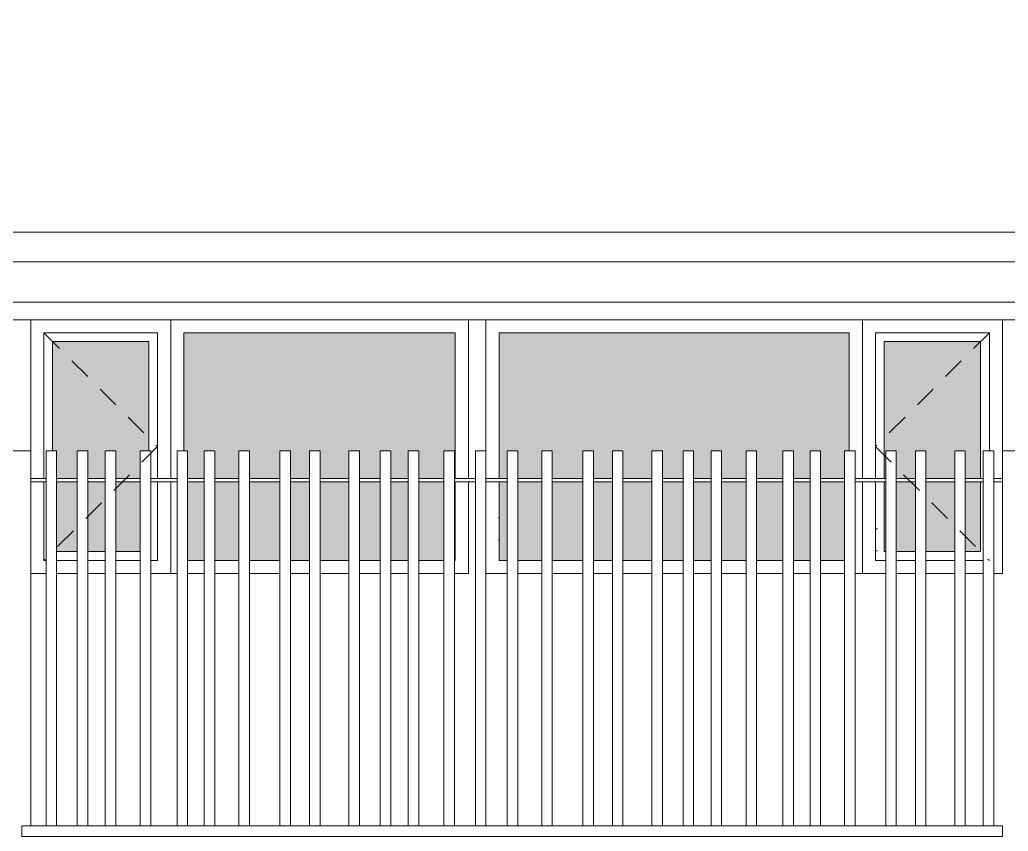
# Model space of a CAD drawing. Header units: metres. Extents: x -183 to 1639, y -350 to 198.
# Drawn here: x 553.18 to 558.83, y -180.97 to -176.33 of the extents above; entities that cross this region are included whole.
import ezdxf

# ---------------------------------------------------------------- set-up
doc = ezdxf.new("R2010")
doc.units = ezdxf.units.M
doc.header["$MEASUREMENT"] = 0
doc.header["$XCLIPFRAME"] = 2
doc.linetypes.add('DASHED', pattern=[19.05, 12.7, -6.35])
for name, color, linetype in [('okna', 4, 'Continuous'), ('pohled', 4, 'Continuous'), ('SRAFA', 251, 'Continuous'), ('stafaz', 254, 'Continuous')]:
    doc.layers.add(name, color=color, linetype=linetype)
picture_1 = doc.add_image_def('image1.jpg', size_in_pixel=(1024, 512))

msp = doc.modelspace()

# ---------------------------------------------------------------- hatches: boundary and pattern name
at = {"layer": 'okna', "linetype": 'Continuous', "lineweight": 0}
h = msp.add_hatch(dxfattribs=at)
h.set_pattern_fill('DOTS', color=256, style=0)
h.set_pattern_definition([(360, (27.8245, 62.7584), (0.03125, 0.0625), [0, -0.0625])])
h.paths.add_polyline_path([(555.9463, -179.4213), (555.9463, -179.1228), (555.918, -179.1228), (555.918, -179.4213)])
at = {"layer": 'SRAFA', "linetype": 'Continuous', "lineweight": 0}
for points in [[(554.118, -178.7963), (554.1389, -178.7963), (554.1389, -178.9528), (554.2343, -178.9528), (554.2343, -178.7963), (554.2943, -178.7963), (554.2943, -178.9528), (554.4316, -178.9528), (554.4316, -178.7963), (554.4916, -178.7963), (554.4916, -178.9528), (554.6663, -178.9528), (554.6663, -178.7963), (554.7263, -178.7963), (554.7263, -178.9528), (554.8354, -178.9528), (554.8354, -178.7963), (554.8954, -178.7963), (554.8954, -178.9528), (555.0607, -178.9528), (555.0607, -178.7963), (555.1207, -178.7963), (555.1207, -178.9528), (555.2392, -178.9528), (555.2392, -178.7963), (555.2992, -178.7963), (555.2992, -178.9528), (555.3988, -178.9528), (555.3988, -178.7963), (555.4588, -178.7963), (555.4588, -178.9528), (555.6029, -178.9528), (555.6029, -178.7963), (555.6629, -178.7963), (555.6629, -178.9528), (555.668, -178.9528), (555.668, -178.1213), (554.118, -178.1213)], [(555.918, -178.9528), (555.9643, -178.9528), (555.9643, -178.7963), (556.0243, -178.7963), (556.0243, -178.9528), (556.1615, -178.9528), (556.1615, -178.7963), (556.2215, -178.7963), (556.2215, -178.9528), (556.3963, -178.9528), (556.3963, -178.7963), (556.4563, -178.7963), (556.4563, -178.9528), (556.5653, -178.9528), (556.5653, -178.7963), (556.6253, -178.7963), (556.6253, -178.9528), (556.7907, -178.9528), (556.7907, -178.7963), (556.8507, -178.7963), (556.8507, -178.9528), (556.9691, -178.9528), (556.9691, -178.7963), (557.0291, -178.7963), (557.0291, -178.9528), (557.1288, -178.9528), (557.1288, -178.7963), (557.1888, -178.7963), (557.1888, -178.9528), (557.3288, -178.9528), (557.3288, -178.7963), (557.3888, -178.7963), (557.3888, -178.9528), (557.5388, -178.9528), (557.5388, -178.7963), (557.5988, -178.7963), (557.5988, -178.9528), (557.6942, -178.9528), (557.6942, -178.7963), (557.7542, -178.7963), (557.7542, -178.9528), (557.8915, -178.9528), (557.8915, -178.7963), (557.918, -178.7963), (557.918, -178.1213), (555.918, -178.1213)], [(553.6689, -178.7963), (553.7289, -178.7963), (553.7289, -178.9528), (553.8689, -178.9528), (553.8689, -178.7963), (553.918, -178.7963), (553.918, -178.1713), (553.368, -178.1713), (553.368, -178.7963), (553.3908, -178.7963), (553.3908, -178.9528), (553.5092, -178.9528), (553.5092, -178.7963), (553.5692, -178.7963), (553.5692, -178.9528), (553.6689, -178.9528)], [(558.118, -178.9528), (558.1262, -178.9528), (558.1262, -178.7963), (558.1862, -178.7963), (558.1862, -178.9528), (558.2953, -178.9528), (558.2953, -178.7963), (558.3553, -178.7963), (558.3553, -178.9528), (558.5207, -178.9528), (558.5207, -178.7963), (558.5807, -178.7963), (558.5807, -178.9528), (558.668, -178.9528), (558.668, -178.1713), (558.118, -178.1713)], [(553.5092, -179.3713), (553.5092, -178.9728), (553.501, -178.9728), (553.3908, -178.9728), (553.3908, -179.3713)], [(553.6689, -179.3713), (553.6689, -178.9728), (553.5692, -178.9728), (553.5692, -179.3713)], [(553.7289, -178.9728), (553.7289, -179.3713), (553.8689, -179.3713), (553.8689, -178.9728)], [(554.1389, -178.9728), (554.1389, -179.4213), (554.2343, -179.4213), (554.2343, -178.9728)], [(554.2943, -178.9728), (554.2943, -179.4213), (554.4316, -179.4213), (554.4316, -178.9728)], [(554.4916, -178.9728), (554.4916, -179.4213), (554.6663, -179.4213), (554.6663, -178.9728), (554.6654, -178.9728)], [(554.7263, -178.9728), (554.7263, -179.4213), (554.8354, -179.4213), (554.8354, -178.9728)], [(554.8954, -178.9728), (554.8954, -179.4213), (555.0607, -179.4213), (555.0607, -178.9728)], [(555.1207, -178.9728), (555.1207, -179.4213), (555.2392, -179.4213), (555.2392, -178.9728), (555.2309, -178.9728)], [(555.2992, -178.9728), (555.2992, -179.4213), (555.3988, -179.4213), (555.3988, -178.9728)], [(555.4588, -178.9728), (555.4588, -179.4213), (555.6029, -179.4213), (555.6029, -178.9728)], [(555.9643, -179.4213), (555.9643, -178.9728), (555.918, -178.9728), (555.918, -179.4213)], [(556.1615, -179.4213), (556.1615, -178.9728), (556.0243, -178.9728), (556.0243, -179.4213)], [(556.3963, -179.4213), (556.3963, -178.9728), (556.2215, -178.9728), (556.2215, -179.4213)], [(556.5653, -179.4213), (556.5653, -178.9728), (556.4563, -178.9728), (556.4563, -179.4213)], [(556.7907, -179.4213), (556.7907, -178.9728), (556.6253, -178.9728), (556.6253, -179.4213)], [(556.9691, -179.4213), (556.9691, -178.9728), (556.8507, -178.9728), (556.8507, -179.4213)], [(557.1288, -179.4213), (557.1288, -178.9728), (557.0291, -178.9728), (557.0291, -179.4213)], [(557.3288, -179.4213), (557.3288, -178.9728), (557.1888, -178.9728), (557.1888, -179.4213)], [(557.5388, -179.4213), (557.5388, -178.9728), (557.3888, -178.9728), (557.3888, -179.4213)], [(557.6942, -179.4213), (557.6942, -178.9728), (557.5988, -178.9728), (557.5988, -179.4213)], [(557.8915, -179.4213), (557.8915, -178.9728), (557.7542, -178.9728), (557.7542, -179.4213)], [(558.1262, -178.9728), (558.118, -178.9728), (558.118, -179.3713), (558.1262, -179.3713)], [(558.1862, -178.9728), (558.1862, -179.3713), (558.2953, -179.3713), (558.2953, -178.9728)], [(558.3553, -178.9728), (558.3553, -179.3713), (558.5207, -179.3713), (558.5207, -178.9728)], [(558.5807, -178.9728), (558.5807, -179.3713), (558.668, -179.3713), (558.668, -178.9728)]]:
    msp.add_hatch(color=254, dxfattribs=at).paths.add_polyline_path(points)
h = msp.add_hatch(dxfattribs=at)
h.set_pattern_fill('DOTS', color=256, style=0)
h.set_pattern_definition([(360, (28.2745, 62.7584), (0.03125, 0.0625), [0, -0.0625])])
h.paths.add_polyline_path([(555.2392, -179.1228), (555.218, -179.1228), (555.218, -179.4213), (555.2392, -179.4213)])
h = msp.add_hatch(dxfattribs=at)
h.set_pattern_fill('DOTS', color=256, style=0)
h.set_pattern_definition([(360, (28.0745, 62.7584), (0.03125, 0.0625), [0, -0.0625])])
h.paths.add_polyline_path([(558.0953, -179.4213), (558.0953, -179.1228), (558.068, -179.1228), (558.068, -179.4213)])

# ---------------------------------------------------------------- linework, layer by layer
at = {"layer": 'okna', "linetype": 'Continuous', "lineweight": 0}
for p, q in [((555.743, -178.0463), (555.743, -178.7963)), ((555.843, -178.0463), (555.843, -178.7963)), ((558.793, -178.0463), (558.793, -178.9528)), ((552.303, -178.7963), (553.243, -178.7963)), ((553.243, -180.9384), (553.243, -178.7963)), ((553.3308, -180.9384), (553.3308, -178.7963)), ((553.3908, -178.7963), (553.3908, -180.9384)), ((553.5092, -180.9375), (553.5092, -178.7963)), ((553.5692, -178.7963), (553.5692, -180.9384)), ((553.6689, -180.9384), (553.6689, -178.7963)), ((553.7289, -178.7963), (553.7289, -180.9384)), ((553.8689, -180.9384), (553.8689, -178.7963)), ((553.9289, -178.7963), (553.9289, -180.9384)), ((554.0789, -180.9384), (554.0789, -178.7963)), ((554.1389, -178.7963), (554.1389, -180.9384)), ((554.2343, -180.9384), (554.2343, -178.7963)), ((554.2943, -178.7963), (554.2943, -180.9384)), ((554.4316, -180.9384), (554.4316, -178.7963)), ((554.4916, -178.7963), (554.4916, -180.9384)), ((554.6663, -180.9384), (554.6663, -178.7963)), ((554.7263, -178.7963), (554.7263, -180.9384)), ((554.8354, -180.9384), (554.8354, -178.7963)), ((554.8954, -178.7963), (554.8954, -180.9384)), ((555.0607, -180.9384), (555.0607, -178.7963)), ((555.1207, -178.7963), (555.1207, -180.9384)), ((555.2392, -180.9384), (555.2392, -178.7963)), ((555.2992, -178.7963), (555.2992, -180.9384)), ((555.3988, -180.9384), (555.3988, -178.7963)), ((555.4588, -178.7963), (555.4588, -180.9384)), ((555.6029, -180.9384), (555.6029, -178.7963)), ((555.6629, -178.7963), (555.6629, -180.9382)), ((555.783, -180.9384), (555.783, -178.7963)), ((555.843, -178.7963), (555.843, -180.9384)), ((555.9643, -178.7963), (556.0243, -178.7963)), ((555.9643, -180.9384), (555.9643, -178.7963)), ((556.0243, -178.7963), (556.0243, -180.9384)), ((556.1615, -178.7963), (556.2215, -178.7963)), ((556.1615, -180.9384), (556.1615, -178.7963)), ((556.2215, -178.7963), (556.2215, -180.9384)), ((556.3963, -178.7963), (556.4563, -178.7963)), ((556.3963, -180.9384), (556.3963, -178.7963)), ((556.4563, -178.7963), (556.4563, -180.9384)), ((556.5653, -178.7963), (556.6253, -178.7963)), ((556.5653, -180.9384), (556.5653, -178.7963)), ((556.6253, -178.7963), (556.6253, -180.9384)), ((556.7907, -178.7963), (556.8507, -178.7963)), ((556.7907, -180.9384), (556.7907, -178.7963)), ((556.8507, -178.7963), (556.8507, -180.9384)), ((556.9691, -178.7963), (557.0291, -178.7963)), ((556.9691, -180.9384), (556.9691, -178.7963)), ((557.0291, -178.7963), (557.0291, -180.9384)), ((557.1288, -178.7963), (557.1888, -178.7963)), ((557.1288, -180.9384), (557.1288, -178.7963)), ((557.1888, -178.7963), (557.1888, -180.9384)), ((557.3288, -178.7963), (557.3888, -178.7963)), ((557.3288, -180.9384), (557.3288, -178.7963)), ((557.3888, -178.7963), (557.3888, -180.9384)), ((557.5388, -178.7963), (557.5988, -178.7963)), ((557.5388, -180.9384), (557.5388, -178.7963)), ((557.5988, -178.7963), (557.5988, -180.9384)), ((557.6942, -178.7963), (557.7542, -178.7963)), ((557.6942, -180.9384), (557.6942, -178.7963)), ((557.7542, -178.7963), (557.7542, -180.9384)), ((557.8915, -178.7963), (557.9515, -178.7963)), ((557.8915, -180.9384), (557.8915, -178.7963)), ((557.9515, -178.7963), (557.9515, -180.9384)), ((558.1262, -178.7963), (558.1862, -178.7963)), ((558.1262, -180.9384), (558.1262, -178.7963)), ((558.1862, -178.7963), (558.1862, -180.9384)), ((558.2953, -178.7963), (558.3553, -178.7963)), ((558.2953, -180.9384), (558.2953, -178.7963)), ((558.3553, -178.7963), (558.3553, -180.9384)), ((558.5207, -178.7963), (558.5807, -178.7963)), ((558.5207, -180.9384), (558.5207, -178.7963)), ((558.5807, -178.7963), (558.5807, -180.9384)), ((558.683, -178.7963), (558.743, -178.7963)), ((558.683, -180.9384), (558.683, -178.7963)), ((558.743, -178.7963), (558.743, -180.9384)), ((558.993, -178.7963), (558.793, -178.7963)), ((553.243, -178.9528), (553.3308, -178.9528)), ((553.3908, -178.9528), (553.5092, -178.9528)), ((553.501, -178.9528), (553.5092, -178.9528)), ((553.5692, -178.9528), (553.6689, -178.9528)), ((553.7289, -178.9528), (553.8689, -178.9528)), ((553.9289, -178.9528), (554.0789, -178.9528)), ((554.1389, -178.9528), (554.2343, -178.9528)), ((554.2943, -178.9528), (554.4316, -178.9528)), ((554.4916, -178.9528), (554.6663, -178.9528)), ((554.6654, -178.9528), (554.6663, -178.9528)), ((554.7263, -178.9528), (554.8354, -178.9528)), ((554.8954, -178.9528), (555.0607, -178.9528)), ((555.1207, -178.9528), (555.2392, -178.9528)), ((555.2309, -178.9528), (555.2392, -178.9528)), ((555.2992, -178.9528), (555.3988, -178.9528)), ((555.4588, -178.9528), (555.6029, -178.9528)), ((555.6629, -178.9528), (555.783, -178.9528)), ((555.843, -178.9528), (555.9643, -178.9528)), ((556.0243, -178.9528), (556.1615, -178.9528)), ((556.2215, -178.9528), (556.3963, -178.9528)), ((556.4563, -178.9528), (556.5653, -178.9528)), ((556.6253, -178.9528), (556.7907, -178.9528)), ((556.8507, -178.9528), (556.9691, -178.9528)), ((557.0291, -178.9528), (557.1288, -178.9528)), ((557.1888, -178.9528), (557.3288, -178.9528)), ((557.3888, -178.9528), (557.5388, -178.9528)), ((557.5988, -178.9528), (557.6942, -178.9528)), ((557.7542, -178.9528), (557.8915, -178.9528)), ((557.9515, -178.9528), (558.1262, -178.9528)), ((558.1862, -178.9528), (558.2953, -178.9528)), ((558.3553, -178.9528), (558.5207, -178.9528)), ((558.5807, -178.9528), (558.683, -178.9528)), ((558.743, -178.9528), (558.793, -178.9528)), ((553.243, -178.9728), (553.3308, -178.9728)), ((553.3908, -178.9728), (553.5092, -178.9728)), ((553.501, -178.9728), (553.5092, -178.9728)), ((553.5692, -178.9728), (553.6689, -178.9728)), ((553.7289, -178.9728), (553.8689, -178.9728)), ((553.9289, -178.9728), (554.0789, -178.9728)), ((554.1389, -178.9728), (554.2343, -178.9728)), ((554.2943, -178.9728), (554.4316, -178.9728)), ((554.4916, -178.9728), (554.6663, -178.9728)), ((554.6654, -178.9728), (554.6663, -178.9728)), ((554.7263, -178.9728), (554.8354, -178.9728)), ((554.8954, -178.9728), (555.0607, -178.9728)), ((555.1207, -178.9728), (555.2392, -178.9728)), ((555.2309, -178.9728), (555.2392, -178.9728)), ((555.2992, -178.9728), (555.3988, -178.9728)), ((555.4588, -178.9728), (555.6029, -178.9728)), ((555.6629, -178.9728), (555.783, -178.9728)), ((555.843, -178.9728), (555.9643, -178.9728)), ((556.0243, -178.9728), (556.1615, -178.9728)), ((556.2215, -178.9728), (556.3963, -178.9728)), ((556.4563, -178.9728), (556.5653, -178.9728)), ((556.6253, -178.9728), (556.7907, -178.9728)), ((556.8507, -178.9728), (556.9691, -178.9728)), ((557.0291, -178.9728), (557.1288, -178.9728)), ((557.1888, -178.9728), (557.3288, -178.9728)), ((557.3888, -178.9728), (557.5388, -178.9728)), ((557.5988, -178.9728), (557.6942, -178.9728)), ((557.7542, -178.9728), (557.8915, -178.9728)), ((557.9515, -178.9728), (558.1262, -178.9728)), ((558.1862, -178.9728), (558.2953, -178.9728)), ((558.3553, -178.9728), (558.5207, -178.9728)), ((558.5807, -178.9728), (558.683, -178.9728)), ((558.743, -178.9728), (558.793, -178.9728)), ((558.793, -178.9728), (558.793, -179.4963)), ((555.843, -179.4963), (555.9643, -179.4963)), ((556.0243, -179.4963), (556.1615, -179.4963)), ((556.2215, -179.4963), (556.3963, -179.4963)), ((556.4563, -179.4963), (556.5653, -179.4963)), ((556.6253, -179.4963), (556.7907, -179.4963)), ((556.8507, -179.4963), (556.9691, -179.4963)), ((557.0291, -179.4963), (557.1288, -179.4963)), ((557.1888, -179.4963), (557.3288, -179.4963)), ((557.3888, -179.4963), (557.5388, -179.4963)), ((557.5988, -179.4963), (557.6942, -179.4963)), ((557.7542, -179.4963), (557.8915, -179.4963)), ((557.9515, -179.4963), (558.0953, -179.4963)), ((558.1862, -179.4963), (558.2953, -179.4963)), ((558.3807, -179.4963), (558.5207, -179.4963)), ((558.5807, -179.4963), (558.6587, -179.4963)), ((558.793, -180.9384), (558.793, -180.9984))]:
    msp.add_line(p, q, dxfattribs=at)
at = {"layer": 'okna', "linetype": 'DASHED', "lineweight": 0, "ltscale": 0.01}
for p, q in [((553.318, -178.1213), (553.968, -178.7713)), ((558.718, -178.1213), (558.068, -178.7713)), ((553.968, -178.7713), (553.318, -179.4213)), ((558.068, -178.7713), (558.718, -179.4213))]:
    msp.add_line(p, q, dxfattribs=at)
at = {"layer": 'okna', "linetype": 'Continuous', "lineweight": 0}
for points in [[(555.843, -178.7963), (555.843, -178.0463), (557.993, -178.0463), (557.993, -178.9528)], [(557.993, -178.9528), (557.993, -178.0463), (558.793, -178.0463), (558.793, -178.9728)], [(555.918, -178.9528), (555.918, -178.1213), (557.918, -178.1213), (557.918, -178.7963)], [(558.068, -178.9528), (558.068, -178.1213), (558.718, -178.1213), (558.718, -178.7963)], [(558.118, -178.9528), (558.118, -178.1713), (558.668, -178.1713), (558.668, -178.9528)], [(555.9643, -179.4213), (555.918, -179.4213), (555.918, -178.9728)], [(557.993, -178.9728), (557.993, -179.4963), (557.9862, -179.4963)], [(558.1262, -179.4963), (557.993, -179.4963), (557.993, -178.9728)], [(558.1262, -179.4213), (558.068, -179.4213), (558.068, -178.9728)], [(558.1262, -179.3713), (558.118, -179.3713), (558.118, -178.9728)], [(558.668, -178.9728), (558.668, -179.3713)], [(558.793, -178.9728), (558.793, -179.4963), (558.743, -179.4963)], [(558.2953, -179.3713), (558.1862, -179.3713)], [(558.5207, -179.3713), (558.3553, -179.3713)], [(558.668, -179.3713), (558.5807, -179.3713)], [(556.1615, -179.4213), (556.0243, -179.4213)], [(556.3963, -179.4213), (556.2215, -179.4213)], [(556.5653, -179.4213), (556.4563, -179.4213)], [(556.7907, -179.4213), (556.6253, -179.4213)], [(556.9691, -179.4213), (556.8507, -179.4213)], [(557.1288, -179.4213), (557.0291, -179.4213)], [(557.3288, -179.4213), (557.1888, -179.4213)], [(557.5388, -179.4213), (557.3888, -179.4213)], [(557.6942, -179.4213), (557.5988, -179.4213)], [(557.8915, -179.4213), (557.7542, -179.4213)], [(558.2953, -179.4213), (558.1862, -179.4213)], [(558.5207, -179.4213), (558.3553, -179.4213)], [(558.683, -179.4213), (558.5807, -179.4213)], [(555.9643, -179.4963), (555.843, -179.4963)], [(556.1615, -179.4963), (556.0243, -179.4963)], [(556.3963, -179.4963), (556.2215, -179.4963)], [(556.5653, -179.4963), (556.4563, -179.4963)], [(556.7907, -179.4963), (556.6253, -179.4963)], [(556.9691, -179.4963), (556.8507, -179.4963)], [(557.1288, -179.4963), (557.0291, -179.4963)], [(557.3288, -179.4963), (557.1888, -179.4963)], [(557.5388, -179.4963), (557.3888, -179.4963)], [(557.6942, -179.4963), (557.5988, -179.4963)], [(557.8915, -179.4963), (557.7542, -179.4963)], [(558.2953, -179.4963), (558.1862, -179.4963)], [(558.5207, -179.4963), (558.3553, -179.4963)], [(558.683, -179.4963), (558.5807, -179.4963)], [(558.793, -180.9984), (553.193, -180.9984), (553.193, -180.9384), (558.793, -180.9384)], [(553.5829, -180.9384), (555.653, -180.9384)], [(555.7255, -180.9384), (556.2604, -180.9384)], [(556.3329, -180.9384), (558.403, -180.9384)], [(558.4755, -180.9384), (558.793, -180.9384), (558.793, -180.9984), (558.4643, -180.9984)]]:
    msp.add_lwpolyline(points, dxfattribs=at)
at = {"layer": 'pohled', "lineweight": 0}
for p, q in [((552.253, -177.5463), (562.583, -177.5463)), ((552.103, -177.7167), (562.733, -177.7167)), ((552.103, -177.9463), (562.733, -177.9463)), ((552.518, -178.0463), (562.318, -178.0463)), ((553.243, -179.5963), (553.243, -178.0463)), ((553.243, -179.5963), (553.243, -178.0463)), ((553.243, -178.7963), (553.243, -178.0463)), ((553.3308, -178.7963), (553.3908, -178.7963)), ((553.5092, -178.7963), (553.5692, -178.7963)), ((553.6689, -178.7963), (553.7289, -178.7963)), ((553.8689, -178.7963), (553.9289, -178.7963)), ((554.0789, -178.7963), (554.1389, -178.7963)), ((554.2343, -178.7963), (554.2943, -178.7963)), ((554.4316, -178.7963), (554.4916, -178.7963)), ((554.6663, -178.7963), (554.7263, -178.7963)), ((554.8354, -178.7963), (554.8954, -178.7963)), ((555.0607, -178.7963), (555.1207, -178.7963)), ((555.2392, -178.7963), (555.2992, -178.7963)), ((555.3988, -178.7963), (555.4588, -178.7963)), ((555.6029, -178.7963), (555.6629, -178.7963)), ((555.783, -178.7963), (555.843, -178.7963))]:
    msp.add_line(p, q, dxfattribs=at)
msp.add_lwpolyline([(552.593, -178.0463), (553.243, -178.0463), (553.243, -178.7963), (552.593, -178.7963)], close=True, dxfattribs=at)
for points in [[(553.3308, -179.4963), (553.243, -179.4963), (553.243, -178.0463), (554.043, -178.0463), (554.043, -178.9528)], [(555.743, -178.9528), (555.743, -178.0463), (554.043, -178.0463), (554.043, -178.9528)], [(553.318, -178.9528), (553.318, -178.1213), (553.968, -178.1213), (553.968, -178.9528)], [(555.668, -178.9528), (555.668, -178.1213), (554.118, -178.1213), (554.118, -178.7963)], [(553.368, -178.7963), (553.368, -178.1713), (553.918, -178.1713), (553.918, -178.7963)], [(553.3308, -179.4213), (553.318, -179.4213), (553.318, -178.9728)], [(553.968, -178.9728), (553.968, -179.4213), (553.9289, -179.4213)], [(554.043, -178.9728), (554.043, -179.4963), (553.9289, -179.4963)], [(554.043, -178.9728), (554.043, -179.4963)], [(555.6629, -179.4213), (555.668, -179.4213), (555.668, -178.9728)], [(555.6629, -179.4963), (555.743, -179.4963), (555.743, -178.9728)], [(553.5092, -179.3713), (553.3908, -179.3713)], [(553.6689, -179.3713), (553.5692, -179.3713)], [(553.8689, -179.3713), (553.7289, -179.3713)], [(553.5092, -179.4213), (553.3908, -179.4213)], [(553.6689, -179.4213), (553.5692, -179.4213)], [(553.8689, -179.4213), (553.7289, -179.4213)], [(554.1389, -179.4213), (554.2343, -179.4213)], [(554.2943, -179.4213), (554.4316, -179.4213)], [(554.4916, -179.4213), (554.6663, -179.4213)], [(554.7263, -179.4213), (554.8354, -179.4213)], [(554.8954, -179.4213), (555.0607, -179.4213)], [(555.1207, -179.4213), (555.2392, -179.4213)], [(555.2992, -179.4213), (555.3988, -179.4213)], [(555.4588, -179.4213), (555.6029, -179.4213)], [(553.5092, -179.4963), (553.3908, -179.4963)], [(553.6689, -179.4963), (553.5692, -179.4963)], [(553.8689, -179.4963), (553.7289, -179.4963)], [(554.043, -179.4963), (554.0789, -179.4963)], [(554.1389, -179.4963), (554.2343, -179.4963)], [(554.2943, -179.4963), (554.4316, -179.4963)], [(554.4916, -179.4963), (554.6663, -179.4963)], [(554.7263, -179.4963), (554.8354, -179.4963)], [(554.8954, -179.4963), (555.0607, -179.4963)], [(555.1207, -179.4963), (555.2392, -179.4963)], [(555.2992, -179.4963), (555.3988, -179.4963)], [(555.4588, -179.4963), (555.6029, -179.4963)]]:
    msp.add_lwpolyline(points, dxfattribs=at)

# ---------------------------------------------------------------- pictures from other files: only their frames are drawn
at = {"layer": 'stafaz', "linetype": 'Continuous', "lineweight": 0}
image = msp.add_image(picture_1, insert=(527.1448, -196.1487), size_in_units=(139.9446, 69.9723), dxfattribs=at)
image.set_boundary_path([(169.3186, 418.5353), (169.3186, 407.5788), (168.9528, 407.5788), (168.9528, 310.7969), (447.5144, 310.7969), (447.5144, 392.9164), (447.1486, 392.9164), (447.1486, 403.8922), (429.8103, 405.3637), (429.8103, 402.0469), (385.9072, 402.0469), (385.9072, 409.0128), (381.1511, 409.4081), (381.1511, 384.5297), (291.479, 384.5297), (291.479, 371.378), (288.1131, 371.378), (288.1131, 384.5297), (256.8687, 384.5297), (256.8687, 378.31), (259.9053, 378.31), (259.9053, 376.6302), (258.8078, 376.6302), (258.8078, 375.3832), (183.2213, 375.3832), (183.2213, 376.6302), (182.1237, 376.6302), (182.1237, 378.31), (185.1603, 378.31), (185.1603, 384.5297), (183.5871, 384.5297), (183.5871, 418.5546), (169.3186, 418.5353)])

doc.saveas('drawing.dxf')
